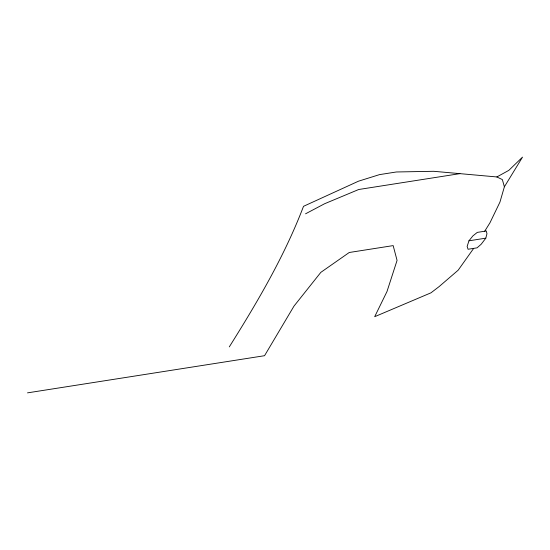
<?xml version="1.0" encoding="UTF-8"?>
<svg xmlns="http://www.w3.org/2000/svg" width="550" height="550" viewBox="0 0 550 550"><rect width="100%" height="100%" fill="white"/><g stroke="black" fill="none" stroke-linecap="round" stroke-linejoin="round"><path stroke-width="0.82" d="M485.822 238.164L486.963 233.688L486.289 230.979L477.29 232.389L472.911 235.888L468.957 240.804L467.136 246.434L468.057 249.253L477.056 247.844L481.195 244.228L485.822 238.164L468.957 240.804M229.295 346.892C257.455 302.005 284.591 255.963 303.518 206.319L358.49 181.191L379.514 174.625L396.378 171.978L433.661 171.291L496.856 176.949L508.832 170.356L522.5 157.135L504.377 186.808L499.943 202.118L489.967 222.791L484.708 231.227M473.681 248.373L458.143 270.222L439.113 286.591L430.98 292.82L374.688 316.697L386.994 291.528L397.066 260.397L393.161 245.609L349.25 252.491L320.849 272.346L293.996 306.103L264.55 355.706L27.5 392.865M305.553 213.806L324.617 203.734L358.71 189.502L459.91 173.642M496.856 176.949L502.363 179.589L504.377 186.808"/></g></svg>
